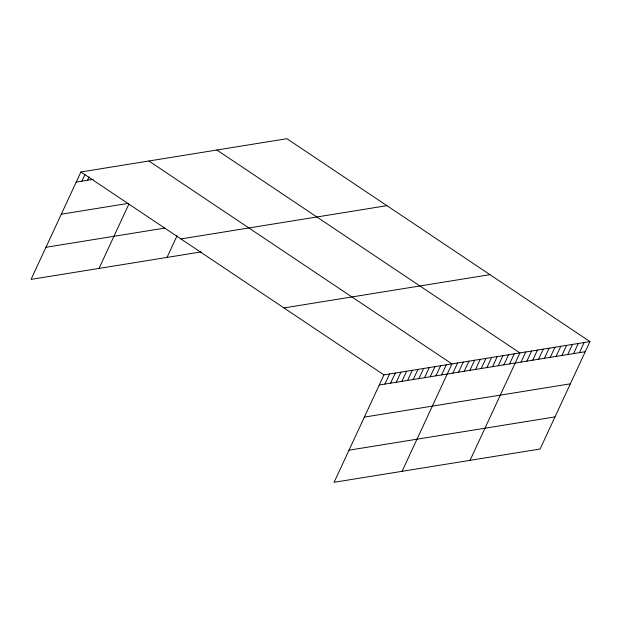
<?xml version="1.0" encoding="UTF-8"?>
<svg xmlns="http://www.w3.org/2000/svg" width="621" height="621" viewBox="0 0 621 621"><rect width="100%" height="100%" fill="white"/><g stroke="black" fill="none" stroke-linecap="round" stroke-linejoin="round"><path stroke-width="0.93" d="M589.95 341.604L383.949 374.89L334.09 482.3L540.091 449.022L589.95 341.604L286.91 138.7L80.909 171.978L31.05 279.396L201.196 251.901M81.887 181.169L85.015 174.431M87.553 180.253L89.114 176.884M99.026 268.412L128.912 204.037M167.01 257.428L177.07 235.755M384.927 384.073L389.615 373.974M390.593 383.157L395.282 373.058M396.26 382.241L400.949 372.142M401.919 381.325L406.608 371.226M407.586 380.417L412.274 370.31M413.252 379.501L417.941 369.394M418.919 378.585L423.607 368.478M424.585 377.669L429.274 367.57M430.244 376.753L434.933 366.654M435.911 375.837L440.6 365.738M441.578 374.921L446.266 364.822M402.074 471.316L451.933 363.906L148.885 161.002M452.911 373.089L457.599 362.99M458.57 372.173L463.258 362.074M464.236 371.257L468.925 361.158M469.903 370.349L474.591 360.242M475.57 369.433L480.258 359.326M481.228 368.517L485.917 358.418M486.895 367.601L491.584 357.502M492.562 366.685L497.25 356.586M498.228 365.769L502.917 355.67M503.895 364.853L508.583 354.754M509.554 363.937L514.242 353.838M470.05 460.332L519.909 352.922L216.869 150.018M521.058 362.082L525.746 351.983M526.895 361.135L531.584 351.036M532.733 360.196L537.421 350.097M538.57 359.248L543.259 349.149M544.407 358.309L549.096 348.21M550.245 357.362L554.933 347.263M556.074 356.423L560.763 346.324M561.912 355.476L566.6 345.377M567.749 354.537L572.438 344.438M573.587 353.59L578.275 343.491M579.424 352.65L584.113 342.551M76.22 182.085L93.212 179.337M61.316 214.198L128.353 203.362M45.954 247.282L164.922 228.062M180.913 238.938L386.914 205.66M283.944 307.931L489.946 274.645M379.26 384.989L585.261 351.711M364.356 417.102L570.357 383.817M349.002 450.186L554.995 416.908M80.909 171.978L383.949 374.89"/></g></svg>
